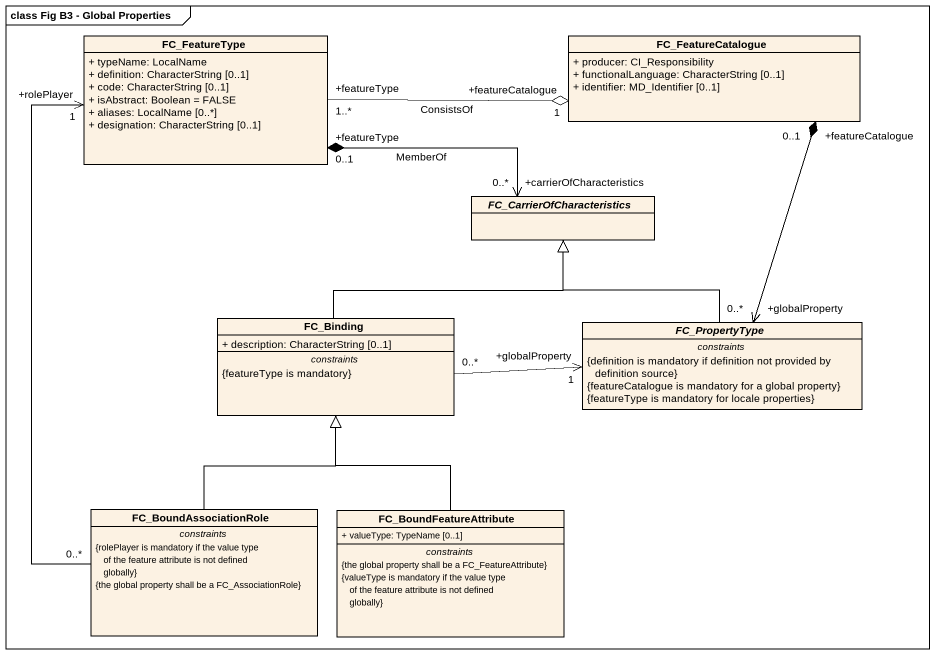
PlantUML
@startuml
mainframe class Fig B3 - Global Properties
hide circle
hide empty members
skinparam classAttributeIconSize 0
class FC_FeatureType {
  + typeName: LocalName
  + definition: CharacterString [0..1]
  + code: CharacterString [0..1]
  + isAbstract: Boolean = FALSE
  + aliases: LocalName [0..*]
  + designation: CharacterString [0..1]
}
class FC_FeatureCatalogue {
  + producer: CI_Responsibility
  + functionalLanguage: CharacterString [0..1]
  + identifier: MD_Identifier [0..1]
}
abstract class FC_CarrierOfCharacteristics
class FC_Binding {
  + description: CharacterString [0..1]
  -- constraints --
  {featureType is mandatory}
}
abstract class FC_PropertyType {
  -- constraints --
  {definition is mandatory if definition not provided by definition source}
  {featureCatalogue is mandatory for a global property}
  {featureType is mandatory for locale properties}
}
class FC_BoundAssociationRole {
  -- constraints --
  {rolePlayer is mandatory if the value type of the feature attribute is not defined globally}
  {the global property shall be a FC_AssociationRole}
}
class FC_BoundFeatureAttribute {
  + valueType: TypeName [0..1]
  -- constraints --
  {the global property shall be a FC_FeatureAttribute}
  {valueType is mandatory if the value type of the feature attribute is not defined globally}
}
FC_FeatureType "+featureType\n1..*" -right-o "+featureCatalogue\n1" FC_FeatureCatalogue : ConsistsOf
FC_FeatureType "+featureType\n0..1" *-right-> "+carrierOfCharacteristics\n0..*" FC_CarrierOfCharacteristics : MemberOf
FC_FeatureCatalogue "+featureCatalogue\n0..1" *--> "+globalProperty\n0..*" FC_PropertyType
FC_Binding -up-|> FC_CarrierOfCharacteristics
FC_Binding "0..*" -right-> "+globalProperty\n1" FC_PropertyType
FC_PropertyType -up-|> FC_CarrierOfCharacteristics
FC_BoundAssociationRole "0..*" -up-> "+rolePlayer\n1" FC_FeatureType
FC_BoundAssociationRole -up-|> FC_Binding
FC_BoundFeatureAttribute -up-|> FC_Binding
@enduml
